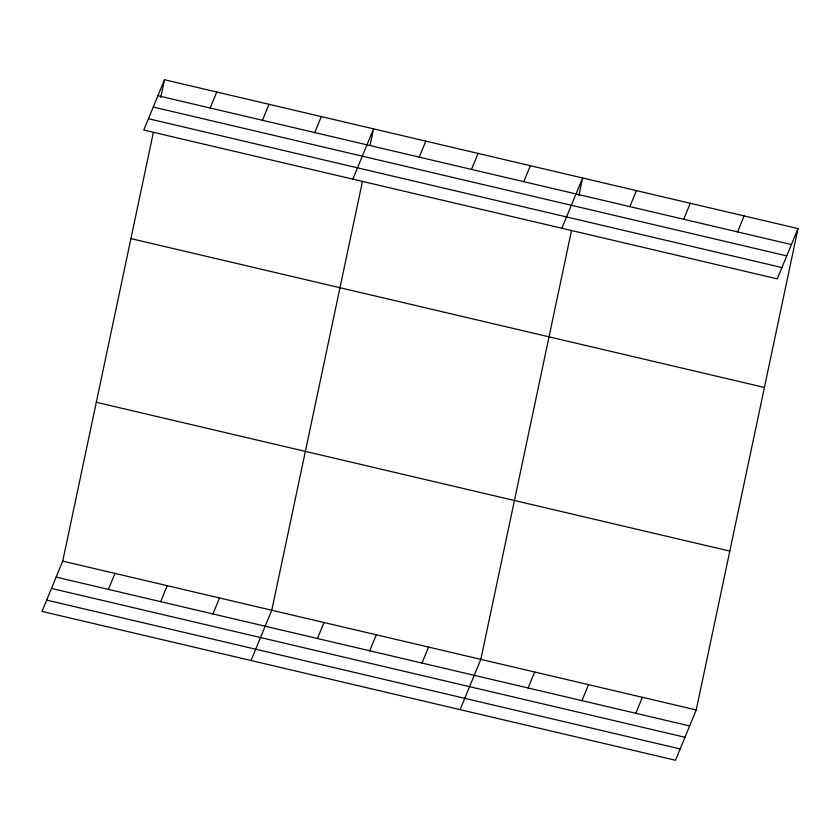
<?xml version="1.0" encoding="UTF-8"?>
<svg xmlns="http://www.w3.org/2000/svg" width="840" height="840" viewBox="0 0 840 840"><rect width="100%" height="100%" fill="white"/><g stroke="black" fill="none" stroke-linecap="round" stroke-linejoin="round"><path stroke-width="1.26" d="M798 228.585L777.273 278.869L143.777 130.042L164.504 79.748L798 228.585L696.224 709.957L675.497 760.252L42 611.415L62.727 561.13L153.31 132.699M160.776 97.398L164.504 79.748M362.366 181.818L271.782 610.239L251.055 660.534M370.094 145.257L373.558 128.867L352.832 179.151M571.421 230.927L480.837 659.358L460.11 709.653M578.875 195.626L582.614 177.975L561.887 228.27M210.178 108.014L216.773 92.022M262.447 120.288L269.031 104.307M108.402 589.386L114.996 573.405M314.706 132.562L321.3 116.582M160.671 601.671L167.255 585.679M212.929 613.946L219.524 597.965M419.233 157.122L425.817 141.141M471.503 169.407L478.086 153.426M317.457 638.505L324.041 622.524M523.761 181.681L530.345 165.701M369.716 650.779L376.31 634.799M421.985 663.065L428.568 647.073M629.874 206.609L636.457 190.628M683.718 219.261L690.302 203.28M528.097 687.992L534.681 672.01M737.562 231.914L744.156 215.933M581.942 700.644L588.525 684.663M635.786 713.297L642.38 697.316M157.92 95.729L791.417 244.566M153.248 107.048L786.744 255.885M148.439 118.713L781.935 267.55M130.914 238.602L764.411 387.44M96.317 402.276L729.813 551.103M62.727 561.13L696.224 709.957M56.144 577.111L689.64 725.939M51.471 588.43L684.968 737.268M46.662 600.096L680.159 748.933"/></g></svg>
